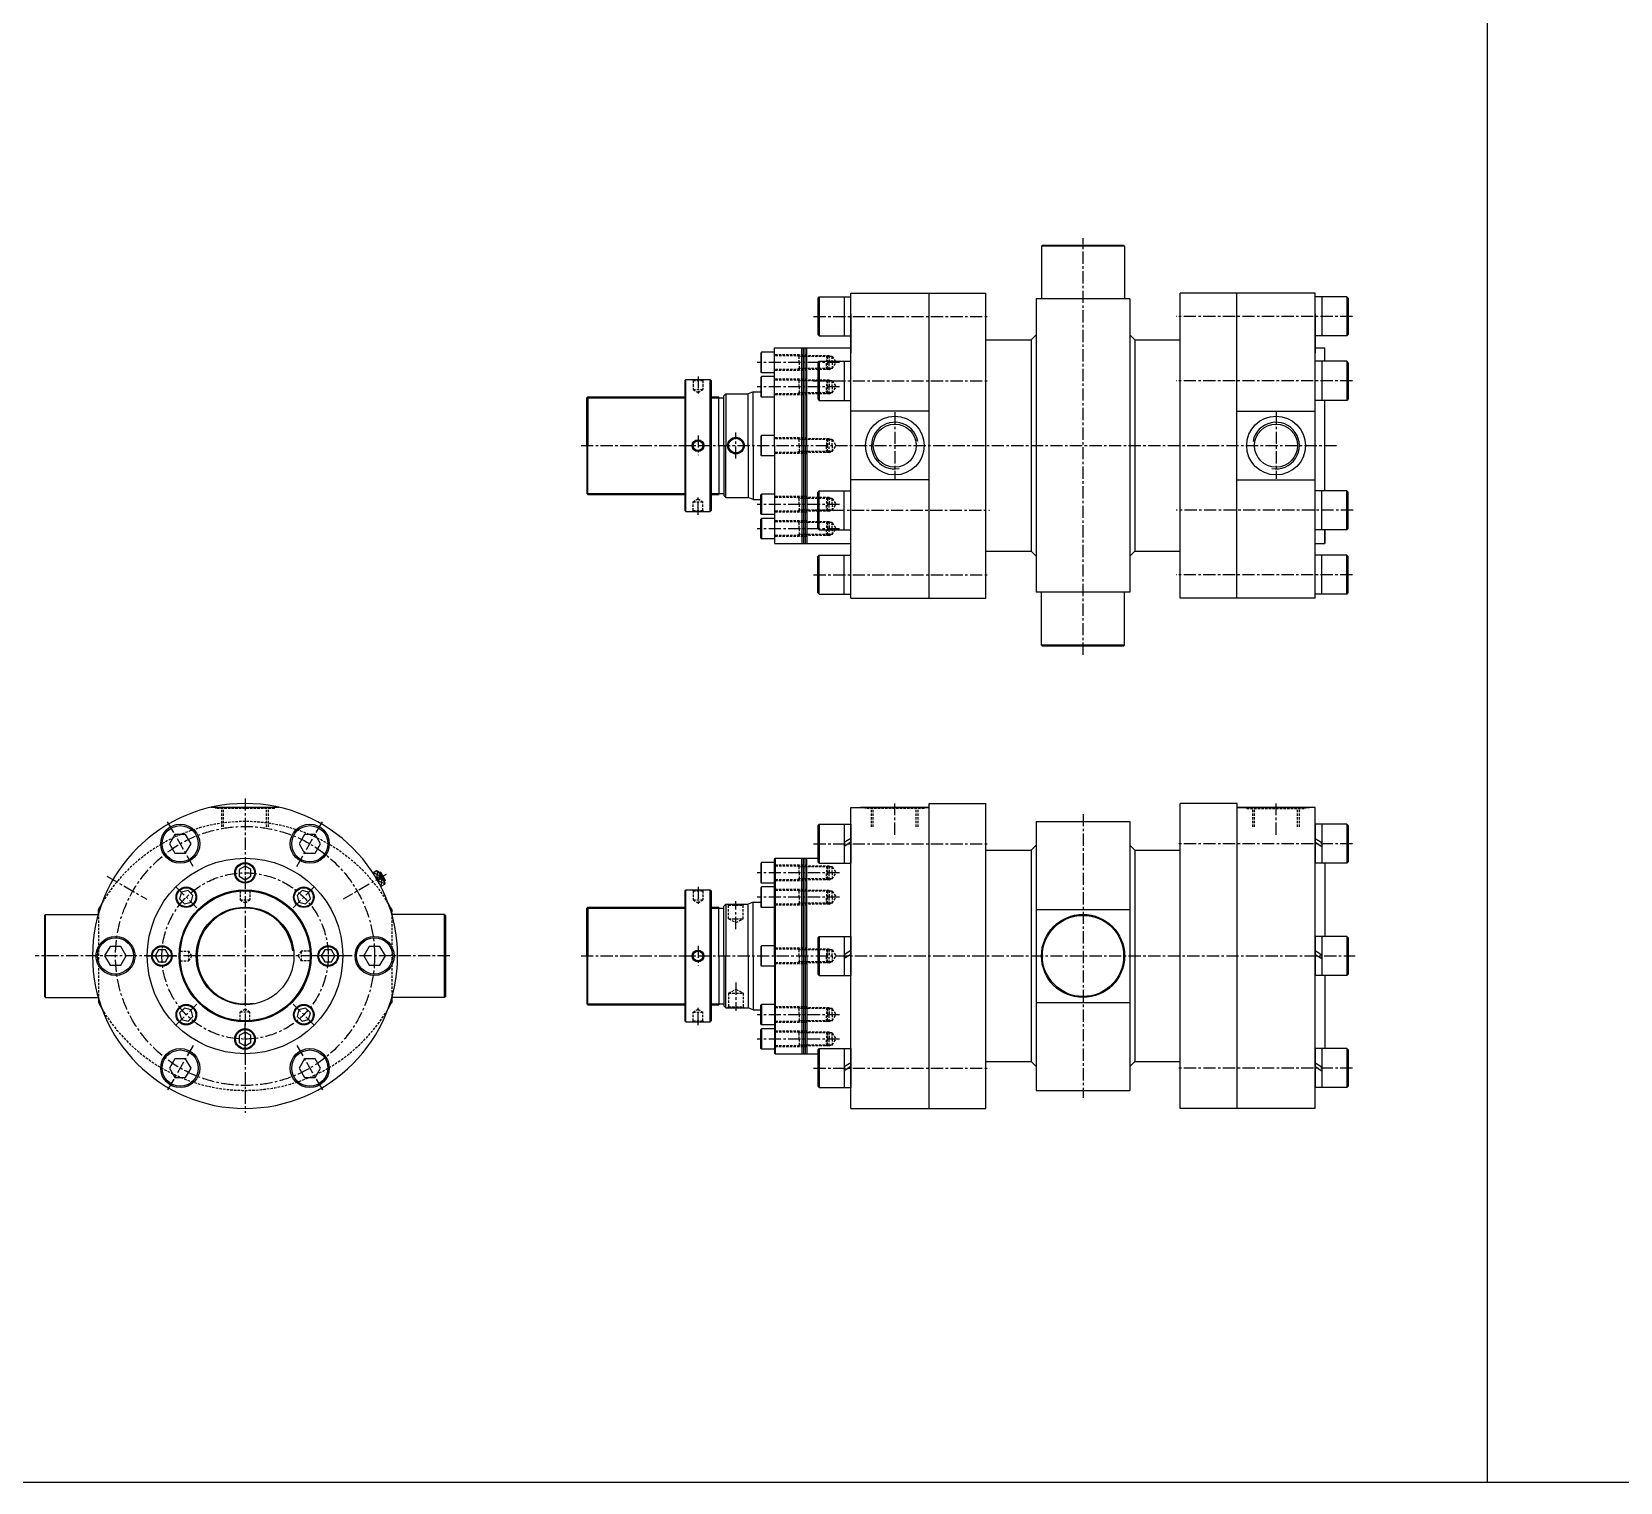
# Model space of a CAD drawing. Extents: x 0 to 8675, y 0 to 2968.
# Drawn here: x 3241 to 4865, y 0 to 1484 of the extents above; entities that cross this region are included whole.
import ezdxf

# ---------------------------------------------------------------- set-up
doc = ezdxf.new("R2010")
doc.units = 0
doc.header["$LTSCALE"] = 5
doc.header["$MEASUREMENT"] = 0
doc.header["$PDMODE"] = 34
doc.linetypes.add('CENTERX2', pattern=[4, 2.5, -0.5, 0.5, -0.5])
doc.linetypes.add('HIDDENX2', pattern=[0.75, 0.5, -0.25])
doc.layers.get('0').update_dxf_attribs({"linetype": 'CONTINUOUS'})
doc.layers.get('Defpoints').update_dxf_attribs({"linetype": 'CONTINUOUS'})
for name, color, linetype in [('CEN', 1, 'CENTERX2'), ('HID', 2, 'HIDDENX2'), ('ML', 3, 'CONTINUOUS'), ('테두리', 7, 'CONTINUOUS')]:
    doc.layers.add(name, color=color, linetype=linetype)

msp = doc.modelspace()

# ---------------------------------------------------------------- linework, layer by layer
msp.add_line((4729.3, 1902.7), (4729.3, 0))
at = {"layer": 'CEN'}
for p, q in [((4315.8, 846.5), (4315.8, 1272.7)), ((4040.2, 1192.7), (4220.3, 1192.7)), ((4591.3, 1192.7), (4411.2, 1192.7)), ((4066.8, 1145.5), (3982.6, 1145.5)), ((3922, 1131.3), (3922, 1111.7)), ((4040.2, 1126.8), (4220.3, 1126.8)), ((4591.3, 1126.8), (4411.2, 1126.8)), ((4066.8, 1120.6), (3982.6, 1120.6)), ((4123.3, 1094.7), (4123.3, 1026.4)), ((4513.2, 1094.7), (4513.2, 1026.4)), ((3960.8, 1047.2), (3960.8, 1073.9)), ((3802.4, 1060.5), (4575.3, 1060.5)), ((3922, 1071), (3922, 1050.8)), ((3922, 989.8), (3922, 1009.3)), ((4066.8, 1000.4), (3982.6, 1000.4)), ((4039.4, 994.3), (4220.3, 994.3)), ((4592.1, 994.3), (4411.2, 994.3)), ((4066.8, 975.5), (3982.6, 975.5)), ((4040.2, 928.4), (4220.3, 928.4)), ((4591.3, 928.4), (4411.2, 928.4)), ((3458.7, 699.6), (3458.7, 377.8)), ((4123.3, 662.4), (4123.3, 694.4)), ((4315.8, 683.6), (4315.8, 393.4)), ((4513.3, 662.4), (4513.3, 694.4)), ((3405.8, 630), (3379, 676.4)), ((3511.5, 630), (3538.3, 676.4)), ((4040.2, 653.2), (4220.3, 653.2)), ((4591.4, 653.2), (4411.3, 653.2)), ((3458.7, 638.8), (3458.7, 608)), ((3317.4, 620), (3358.1, 596.5)), ((3603.1, 621.8), (3559.2, 596.5)), ((4066.8, 623.4), (3982.6, 623.4)), ((3387.7, 609.4), (3409.4, 587.7)), ((3529.7, 609.4), (3507.9, 587.7)), ((3922, 609.2), (3922, 589.6)), ((3960.8, 565.8), (3960.8, 594.5)), ((4066.8, 598.5), (3982.6, 598.5)), ((3668.1, 538.4), (3244, 538.4)), ((3358.3, 538.4), (3389.1, 538.4)), ((3559.1, 538.4), (3528.3, 538.4)), ((3802.4, 538.4), (4594.1, 538.4)), ((3922, 548.9), (3922, 528.7)), ((3960.8, 511.1), (3960.8, 482.3)), ((3387.7, 467.4), (3409.4, 489.2)), ((3529.7, 467.4), (3507.9, 489.2)), ((3922, 467.7), (3922, 487.2)), ((4066.8, 478.3), (3982.6, 478.3)), ((3458.7, 438), (3458.7, 468.8)), ((3405.8, 446.9), (3379, 400.5)), ((3511.5, 446.9), (3538.3, 400.5)), ((4066.8, 453.4), (3982.6, 453.4)), ((4040.2, 423.7), (4220.3, 423.7)), ((4591.4, 423.7), (4411.3, 423.7))]:
    msp.add_line(p, q, dxfattribs=at)
for radius in [132.5, 85]:
    msp.add_circle((3458.7, 538.4), radius, dxfattribs=at)
at = {"layer": 'Defpoints', "color": 0, "linetype": 'ByBlock'}
for p in [(4000.3, 638.4), (3948.3, 487.5), (4000.3, 438.4)]:
    msp.add_point(p, dxfattribs=at)
at = {"layer": 'HID'}
for p, q in [((4033.3, 1153.5), (4000.3, 1153.5)), ((4056.1, 1152.5), (4000.3, 1152.5)), ((4056.1, 1138.5), (4000.3, 1138.5)), ((4033.3, 1137.5), (4000.3, 1137.5)), ((4025.4, 1151.7), (4023.8, 1152.5)), ((4025.4, 1139.4), (4023.8, 1138.5)), ((4025.4, 1145.5), (4025.4, 1152.5)), ((4059.2, 1151.7), (4025.4, 1151.7)), ((4025.4, 1145.5), (4025.4, 1138.5)), ((4059.2, 1139.4), (4025.4, 1139.4)), ((4053.4, 1152.5), (4054.3, 1151.7)), ((4053.4, 1152.5), (4053.4, 1145.5)), ((4053.4, 1138.5), (4053.4, 1145.5)), ((4053.4, 1138.5), (4054.3, 1139.4)), ((4054.3, 1151.7), (4054.3, 1145.5)), ((4054.3, 1139.4), (4054.3, 1145.5)), ((4056.1, 1152.5), (4056.1, 1145.5)), ((4056.1, 1152.5), (4057.7, 1151.7)), ((4056.1, 1138.5), (4056.1, 1145.5)), ((4056.1, 1138.5), (4057.7, 1139.4)), ((4059.2, 1145.5), (4059.2, 1151.7)), ((4059.2, 1145.5), (4059.2, 1151.7)), ((4059.2, 1151.7), (4063.1, 1145.5)), ((4059.2, 1145.5), (4059.2, 1139.4)), ((4059.2, 1145.5), (4059.2, 1139.4)), ((4059.2, 1139.4), (4063.1, 1145.5)), ((3917, 1127), (3916, 1128)), ((3917, 1127), (3917, 1118)), ((3917, 1127), (3927, 1127)), ((3927, 1127), (3928, 1128)), ((3927, 1127), (3927, 1118)), ((4033.3, 1128.6), (4000.3, 1128.6)), ((4056.1, 1127.6), (4000.3, 1127.6)), ((4025.4, 1126.8), (4023.8, 1127.6)), ((4025.4, 1120.6), (4025.4, 1127.6)), ((4059.2, 1126.8), (4025.4, 1126.8)), ((4053.4, 1127.6), (4053.4, 1120.6)), ((4053.4, 1127.6), (4054.3, 1126.8)), ((4054.3, 1126.8), (4054.3, 1120.6)), ((4056.1, 1127.6), (4056.1, 1120.6)), ((4056.1, 1127.6), (4057.7, 1126.8)), ((4059.2, 1126.8), (4063.1, 1120.6)), ((4059.2, 1120.6), (4059.2, 1126.8)), ((4059.2, 1120.6), (4059.2, 1126.8)), ((3917, 1118), (3927, 1118)), ((3917, 1118), (3922, 1114.9)), ((3922, 1114.9), (3927, 1118)), ((4056.1, 1113.6), (4000.3, 1113.6)), ((4033.3, 1112.6), (4000.3, 1112.6)), ((4025.4, 1114.5), (4023.8, 1113.6)), ((4025.4, 1120.6), (4025.4, 1113.6)), ((4059.2, 1114.5), (4025.4, 1114.5)), ((4053.4, 1113.6), (4053.4, 1120.6)), ((4053.4, 1113.6), (4054.3, 1114.5)), ((4054.3, 1114.5), (4054.3, 1120.6)), ((4056.1, 1113.6), (4056.1, 1120.6)), ((4056.1, 1113.6), (4057.7, 1114.5)), ((4059.2, 1114.5), (4063.1, 1120.6)), ((4059.2, 1120.6), (4059.2, 1114.5)), ((4059.2, 1120.6), (4059.2, 1114.5)), ((4033.3, 1068.5), (4000.3, 1068.5)), ((4056.1, 1067.5), (4000.3, 1067.5)), ((4025.4, 1066.7), (4023.8, 1067.5)), ((4025.4, 1060.5), (4025.4, 1067.5)), ((4059.2, 1066.7), (4025.4, 1066.7)), ((4025.4, 1060.5), (4025.4, 1053.5)), ((4053.4, 1067.5), (4054.3, 1066.7)), ((4053.4, 1067.5), (4053.4, 1060.5)), ((4053.4, 1053.5), (4053.4, 1060.5)), ((4054.3, 1066.7), (4054.3, 1060.5)), ((4054.3, 1054.4), (4054.3, 1060.5)), ((4056.1, 1067.5), (4057.7, 1066.7)), ((4056.1, 1067.5), (4056.1, 1060.5)), ((4056.1, 1053.5), (4056.1, 1060.5)), ((4059.2, 1060.5), (4059.2, 1066.7)), ((4059.2, 1060.5), (4059.2, 1066.7)), ((4059.2, 1066.7), (4063.1, 1060.5)), ((4059.2, 1060.5), (4059.2, 1054.4)), ((4059.2, 1060.5), (4059.2, 1054.4)), ((4059.2, 1054.4), (4063.1, 1060.5)), ((4056.1, 1053.5), (4000.3, 1053.5)), ((4033.3, 1052.5), (4000.3, 1052.5)), ((4025.4, 1054.4), (4023.8, 1053.5)), ((4059.2, 1054.4), (4025.4, 1054.4)), ((4053.4, 1053.5), (4054.3, 1054.4)), ((4056.1, 1053.5), (4057.7, 1054.4)), ((4033.3, 1008.4), (4000.3, 1008.4)), ((4056.1, 1007.4), (4000.3, 1007.4)), ((4025.4, 1006.5), (4023.8, 1007.4)), ((4025.4, 1000.4), (4025.4, 1007.4)), ((4053.4, 1007.4), (4054.3, 1006.5)), ((4053.4, 1007.4), (4053.4, 1000.4)), ((4056.1, 1007.4), (4057.7, 1006.5)), ((4056.1, 1007.4), (4056.1, 1000.4)), ((3917, 994), (3916, 993)), ((3917, 1003), (3922, 1006.2)), ((3917, 1003), (3927, 1003)), ((3917, 994), (3917, 1003)), ((3917, 994), (3927, 994)), ((3922, 1006.2), (3927, 1003)), ((3927, 994), (3927, 1003)), ((3927, 994), (3928, 993)), ((4056.1, 993.4), (4000.3, 993.4)), ((4033.3, 992.4), (4000.3, 992.4)), ((4025.4, 994.3), (4023.8, 993.4)), ((4059.2, 1006.5), (4025.4, 1006.5)), ((4025.4, 1000.4), (4025.4, 993.4)), ((4059.2, 994.3), (4025.4, 994.3)), ((4053.4, 993.4), (4053.4, 1000.4)), ((4053.4, 993.4), (4054.3, 994.3)), ((4054.3, 1006.5), (4054.3, 1000.4)), ((4054.3, 994.3), (4054.3, 1000.4)), ((4056.1, 993.4), (4056.1, 1000.4)), ((4056.1, 993.4), (4057.7, 994.3)), ((4059.2, 1000.4), (4059.2, 1006.5)), ((4059.2, 1000.4), (4059.2, 1006.5)), ((4059.2, 1006.5), (4063.1, 1000.4)), ((4059.2, 1000.4), (4059.2, 994.3)), ((4059.2, 1000.4), (4059.2, 994.3)), ((4059.2, 994.3), (4063.1, 1000.4)), ((4033.3, 983.5), (4000.3, 983.5)), ((4056.1, 982.5), (4000.3, 982.5)), ((4025.4, 981.7), (4023.8, 982.5)), ((4025.4, 975.5), (4025.4, 982.5)), ((4059.2, 981.7), (4025.4, 981.7)), ((4025.4, 975.5), (4025.4, 968.5)), ((4053.4, 982.5), (4053.4, 975.5)), ((4053.4, 982.5), (4054.3, 981.7)), ((4053.4, 968.5), (4053.4, 975.5)), ((4054.3, 981.7), (4054.3, 975.5)), ((4054.3, 969.4), (4054.3, 975.5)), ((4056.1, 982.5), (4056.1, 975.5)), ((4056.1, 982.5), (4057.7, 981.7)), ((4056.1, 968.5), (4056.1, 975.5)), ((4059.2, 981.7), (4063.1, 975.5)), ((4059.2, 975.5), (4059.2, 981.7)), ((4059.2, 975.5), (4059.2, 981.7)), ((4059.2, 969.4), (4063.1, 975.5)), ((4059.2, 975.5), (4059.2, 969.4)), ((4059.2, 975.5), (4059.2, 969.4)), ((4056.1, 968.5), (4000.3, 968.5)), ((4033.3, 967.5), (4000.3, 967.5)), ((4025.4, 969.4), (4023.8, 968.5)), ((4059.2, 969.4), (4025.4, 969.4)), ((4053.4, 968.5), (4054.3, 969.4)), ((4056.1, 968.5), (4057.7, 969.4)), ((3428.7, 689.4), (3428.7, 690.4)), ((3488.7, 689.4), (3428.7, 689.4)), ((3434.8, 670.4), (3434.8, 689.4)), ((3436.7, 670.4), (3436.7, 689.4)), ((3480.7, 670.4), (3480.7, 689.4)), ((3482.6, 670.4), (3482.6, 689.4)), ((3488.7, 689.4), (3488.7, 690.4)), ((4093.3, 689.4), (4093.3, 690.4)), ((4153.3, 689.4), (4093.3, 689.4)), ((4099.4, 670.4), (4099.4, 689.4)), ((4101.3, 670.4), (4101.3, 689.4)), ((4145.3, 670.4), (4145.3, 689.4)), ((4147.2, 670.4), (4147.2, 689.4)), ((4153.3, 689.4), (4153.3, 690.4)), ((4483.3, 689.4), (4483.3, 690.4)), ((4483.3, 689.4), (4543.3, 689.4)), ((4489.4, 670.4), (4489.4, 689.4)), ((4491.3, 670.4), (4491.3, 689.4)), ((4535.3, 670.4), (4535.3, 689.4)), ((4537.2, 670.4), (4537.2, 689.4)), ((4543.3, 689.4), (4543.3, 690.4)), ((4033.3, 631.4), (4000.3, 631.4)), ((4056.1, 630.4), (4000.3, 630.4)), ((4025.4, 629.6), (4023.8, 630.4)), ((4025.4, 623.4), (4025.4, 630.4)), ((4059.2, 629.6), (4025.4, 629.6)), ((4025.4, 623.4), (4025.4, 616.4)), ((4053.4, 630.4), (4053.4, 623.4)), ((4053.4, 630.4), (4054.3, 629.6)), ((4053.4, 616.4), (4053.4, 623.4)), ((4054.3, 629.6), (4054.3, 623.4)), ((4054.3, 617.3), (4054.3, 623.4)), ((4056.1, 630.4), (4057.7, 629.6)), ((4056.1, 630.4), (4056.1, 623.4)), ((4056.1, 616.4), (4056.1, 623.4)), ((4059.2, 629.6), (4063.1, 623.4)), ((4059.2, 623.4), (4059.2, 629.6)), ((4059.2, 623.4), (4059.2, 629.6)), ((4059.2, 617.3), (4063.1, 623.4)), ((4059.2, 623.4), (4059.2, 617.3)), ((4059.2, 623.4), (4059.2, 617.3)), ((3453.7, 604.9), (3453, 605.6)), ((3453.7, 604.9), (3453.7, 595.9)), ((3453.7, 604.9), (3463.7, 604.9)), ((3463.7, 604.9), (3464.4, 605.6)), ((3463.7, 604.9), (3463.7, 595.9)), ((3917, 604.9), (3916, 605.9)), ((3917, 604.9), (3917, 595.9)), ((3917, 604.9), (3927, 604.9)), ((3927, 604.9), (3928, 605.9)), ((3927, 604.9), (3927, 595.9)), ((4056.1, 616.4), (4000.3, 616.4)), ((4033.3, 615.4), (4000.3, 615.4)), ((4033.3, 606.5), (4000.3, 606.5)), ((4056.1, 605.5), (4000.3, 605.5)), ((4025.4, 617.3), (4023.8, 616.4)), ((4025.4, 604.7), (4023.8, 605.5)), ((4059.2, 617.3), (4025.4, 617.3)), ((4025.4, 598.5), (4025.4, 605.5)), ((4059.2, 604.7), (4025.4, 604.7)), ((4053.4, 616.4), (4054.3, 617.3)), ((4053.4, 605.5), (4054.3, 604.7)), ((4053.4, 605.5), (4053.4, 598.5)), ((4054.3, 604.7), (4054.3, 598.5)), ((4056.1, 616.4), (4057.7, 617.3)), ((4056.1, 605.5), (4056.1, 598.5)), ((4056.1, 605.5), (4057.7, 604.7)), ((4059.2, 598.5), (4059.2, 604.7)), ((4059.2, 598.5), (4059.2, 604.7)), ((4059.2, 604.7), (4063.1, 598.5)), ((3308.7, 585.9), (3308.7, 495.9)), ((3453.7, 595.9), (3463.7, 595.9)), ((3453.7, 595.9), (3458.7, 592.8)), ((3458.7, 592.8), (3463.7, 595.9)), ((3608.7, 585.9), (3608.7, 490.9)), ((3917, 595.9), (3927, 595.9)), ((3917, 595.9), (3922, 592.8)), ((3922, 592.8), (3927, 595.9)), ((3952.3, 591.4), (3953.3, 590.4)), ((3953.3, 576.4), (3953.3, 590.4)), ((3953.3, 590.4), (3968.3, 590.4)), ((3968.3, 590.4), (3969.3, 591.4)), ((3968.3, 576.4), (3968.3, 590.4)), ((4056.1, 591.5), (4000.3, 591.5)), ((4033.3, 590.5), (4000.3, 590.5)), ((4025.4, 592.4), (4023.8, 591.5)), ((4025.4, 598.5), (4025.4, 591.5)), ((4059.2, 592.4), (4025.4, 592.4)), ((4053.4, 591.5), (4053.4, 598.5)), ((4053.4, 591.5), (4054.3, 592.4)), ((4054.3, 592.4), (4054.3, 598.5)), ((4056.1, 591.5), (4056.1, 598.5)), ((4056.1, 591.5), (4057.7, 592.4)), ((4059.2, 598.5), (4059.2, 592.4)), ((4059.2, 598.5), (4059.2, 592.4)), ((4059.2, 592.4), (4063.1, 598.5)), ((3953.3, 576.4), (3968.3, 576.4)), ((3953.3, 576.4), (3960.8, 572.5)), ((3960.8, 572.5), (3968.3, 576.4)), ((3392.2, 543.4), (3391.5, 544.1)), ((3392.2, 543.4), (3401.2, 543.4)), ((3392.2, 533.4), (3392.2, 543.4)), ((3401.2, 533.4), (3401.2, 543.4)), ((3404.3, 538.4), (3401.2, 543.4)), ((3401.2, 533.4), (3404.3, 538.4)), ((3516.2, 543.4), (3513, 538.4)), ((3513, 538.4), (3516.2, 533.4)), ((3525.2, 543.4), (3516.2, 543.4)), ((3516.2, 543.4), (3516.2, 533.4)), ((3525.2, 543.4), (3525.9, 544.1)), ((3525.2, 543.4), (3525.2, 533.4)), ((4033.3, 546.4), (4000.3, 546.4)), ((4056.1, 545.4), (4000.3, 545.4)), ((4025.4, 544.6), (4023.8, 545.4)), ((4025.4, 538.4), (4025.4, 545.4)), ((4059.2, 544.6), (4025.4, 544.6)), ((4025.4, 538.4), (4025.4, 531.4)), ((4053.4, 545.4), (4053.4, 538.4)), ((4053.4, 545.4), (4054.3, 544.6)), ((4053.4, 531.4), (4053.4, 538.4)), ((4054.3, 544.6), (4054.3, 538.4)), ((4054.3, 532.3), (4054.3, 538.4)), ((4056.1, 545.4), (4056.1, 538.4)), ((4056.1, 545.4), (4057.7, 544.6)), ((4056.1, 531.4), (4056.1, 538.4)), ((4059.2, 544.6), (4063.1, 538.4)), ((4059.2, 538.4), (4059.2, 544.6)), ((4059.2, 538.4), (4059.2, 544.6)), ((4059.2, 532.3), (4063.1, 538.4)), ((4059.2, 538.4), (4059.2, 532.3)), ((4059.2, 538.4), (4059.2, 532.3)), ((3392.2, 533.4), (3391.5, 532.7)), ((3392.2, 533.4), (3401.2, 533.4)), ((3525.2, 533.4), (3516.2, 533.4)), ((3525.2, 533.4), (3525.9, 532.7)), ((4056.1, 531.4), (4000.3, 531.4)), ((4033.3, 530.4), (4000.3, 530.4)), ((4025.4, 532.3), (4023.8, 531.4)), ((4059.2, 532.3), (4025.4, 532.3)), ((4053.4, 531.4), (4054.3, 532.3)), ((4056.1, 531.4), (4057.7, 532.3)), ((3953.3, 500.4), (3960.8, 504.4)), ((3960.8, 504.4), (3968.3, 500.4)), ((3953.3, 500.4), (3953.3, 486.4)), ((3953.3, 500.4), (3968.3, 500.4)), ((3968.3, 500.4), (3968.3, 486.4)), ((3453.7, 471.9), (3453, 471.2)), ((3458.7, 484.1), (3453.7, 480.9)), ((3453.7, 471.9), (3453.7, 480.9)), ((3463.7, 480.9), (3453.7, 480.9)), ((3463.7, 471.9), (3453.7, 471.9)), ((3463.7, 480.9), (3458.7, 484.1)), ((3463.7, 471.9), (3463.7, 480.9)), ((3463.7, 471.9), (3464.4, 471.2)), ((3917, 471.9), (3916, 470.9)), ((3917, 480.9), (3922, 484.1)), ((3917, 480.9), (3927, 480.9)), ((3917, 471.9), (3917, 480.9)), ((3917, 471.9), (3927, 471.9)), ((3922, 484.1), (3927, 480.9)), ((3927, 471.9), (3927, 480.9)), ((3927, 471.9), (3928, 470.9)), ((3952.3, 485.4), (3953.3, 486.4)), ((3953.3, 486.4), (3968.3, 486.4)), ((3968.3, 486.4), (3969.3, 485.4)), ((4033.3, 486.3), (4000.3, 486.3)), ((4056.1, 485.3), (4000.3, 485.3)), ((4056.1, 471.3), (4000.3, 471.3)), ((4025.4, 484.5), (4023.8, 485.3)), ((4025.4, 472.2), (4023.8, 471.3)), ((4025.4, 478.3), (4025.4, 485.3)), ((4059.2, 484.5), (4025.4, 484.5)), ((4025.4, 478.3), (4025.4, 471.3)), ((4059.2, 472.2), (4025.4, 472.2)), ((4053.4, 485.3), (4053.4, 478.3)), ((4053.4, 485.3), (4054.3, 484.5)), ((4053.4, 471.3), (4053.4, 478.3)), ((4053.4, 471.3), (4054.3, 472.2)), ((4054.3, 484.5), (4054.3, 478.3)), ((4054.3, 472.2), (4054.3, 478.3)), ((4056.1, 485.3), (4056.1, 478.3)), ((4056.1, 485.3), (4057.7, 484.5)), ((4056.1, 471.3), (4056.1, 478.3)), ((4056.1, 471.3), (4057.7, 472.2)), ((4059.2, 484.5), (4063.1, 478.3)), ((4059.2, 478.3), (4059.2, 484.5)), ((4059.2, 478.3), (4059.2, 484.5)), ((4059.2, 472.2), (4063.1, 478.3)), ((4059.2, 478.3), (4059.2, 472.2)), ((4059.2, 478.3), (4059.2, 472.2)), ((4033.3, 470.3), (4000.3, 470.3)), ((4033.3, 461.4), (4000.3, 461.4)), ((4056.1, 460.4), (4000.3, 460.4)), ((4025.4, 459.6), (4023.8, 460.4)), ((4025.4, 453.4), (4025.4, 460.4)), ((4059.2, 459.6), (4025.4, 459.6)), ((4053.4, 460.4), (4054.3, 459.6)), ((4053.4, 460.4), (4053.4, 453.4)), ((4054.3, 459.6), (4054.3, 453.4)), ((4056.1, 460.4), (4057.7, 459.6)), ((4056.1, 460.4), (4056.1, 453.4)), ((4059.2, 453.4), (4059.2, 459.6)), ((4059.2, 453.4), (4059.2, 459.6)), ((4059.2, 459.6), (4063.1, 453.4)), ((4056.1, 446.4), (4000.3, 446.4)), ((4033.3, 445.4), (4000.3, 445.4)), ((4025.4, 447.3), (4023.8, 446.4)), ((4025.4, 453.4), (4025.4, 446.4)), ((4059.2, 447.3), (4025.4, 447.3)), ((4053.4, 446.4), (4053.4, 453.4)), ((4053.4, 446.4), (4054.3, 447.3)), ((4054.3, 447.3), (4054.3, 453.4)), ((4056.1, 446.4), (4056.1, 453.4)), ((4056.1, 446.4), (4057.7, 447.3)), ((4059.2, 453.4), (4059.2, 447.3)), ((4059.2, 453.4), (4059.2, 447.3)), ((4059.2, 447.3), (4063.1, 453.4))]:
    msp.add_line(p, q, dxfattribs=at)
for centre, start, end in [((3458.7, 505.9), 30.5719, 149.4281), ((3458.7, 570.9), 210.5719, 329.4281)]:
    msp.add_arc(centre, 170, start, end, dxfattribs=at)
at = {"layer": 'ML'}
for p, q in [((4273.3, 1264.5), (4274.3, 1265.5)), ((4273.3, 1264.5), (4273.3, 1210.5)), ((4358.3, 1264.5), (4273.3, 1264.5)), ((4274.3, 1265.5), (4357.3, 1265.5)), ((4357.3, 1265.5), (4358.3, 1264.5)), ((4358.3, 1264.5), (4358.3, 1210.5)), ((4044.5, 1211.2), (4046, 1212.7)), ((4044.5, 1211.2), (4044.5, 1174.2)), ((4046, 1212.7), (4046, 1172.7)), ((4046, 1212.7), (4078.3, 1212.7)), ((4071.5, 1212.7), (4071.5, 1172.7)), ((4078.3, 904.5), (4078.3, 1216.5)), ((4078.3, 1216.5), (4216.3, 1216.5)), ((4078.3, 904.5), (4078.3, 1216.5)), ((4078.3, 904.5), (4078.3, 1212.5)), ((4158.3, 904.5), (4158.3, 1216.5)), ((4216.3, 904.5), (4216.3, 1216.5)), ((4267.8, 1210.5), (4267.8, 910.5)), ((4363.8, 1210.5), (4267.8, 1210.5)), ((4363.8, 1210.5), (4363.8, 910.5)), ((4415.2, 904.5), (4415.2, 1216.5)), ((4553.2, 1216.5), (4415.2, 1216.5)), ((4415.2, 904.5), (4415.2, 1216.5)), ((4473.2, 904.5), (4473.2, 1216.5)), ((4473.2, 904.5), (4473.2, 1216.5)), ((4553.2, 904.5), (4553.2, 1216.5)), ((4585.5, 1212.7), (4553.2, 1212.7)), ((4553.2, 904.5), (4553.2, 1212.5)), ((4560, 1212.7), (4560, 1172.7)), ((4585.5, 1212.7), (4585.5, 1172.7)), ((4587, 1211.2), (4585.5, 1212.7)), ((4587, 1211.2), (4587, 1174.2)), ((4078.3, 1195.3), (4078.3, 1155.3)), ((4553.2, 1195.3), (4553.2, 1155.3)), ((4044.5, 1174.2), (4046, 1172.7)), ((4046, 1172.7), (4078.3, 1172.7)), ((4267.8, 1173.7), (4262.8, 1168.7)), ((4363.8, 1173.7), (4368.8, 1168.7)), ((4585.5, 1172.7), (4553.2, 1172.7)), ((4587, 1174.2), (4585.5, 1172.7)), ((3987.1, 1156), (3986.3, 1155.2)), ((3986.3, 1155.2), (3986.3, 1135.8)), ((3987.1, 1135), (3987.1, 1156)), ((4000.3, 1156), (3987.1, 1156)), ((4000.3, 1060.5), (4000.3, 1160.5)), ((4000.3, 1160.5), (4078.3, 1160.5)), ((4028.3, 1060.5), (4028.3, 1160.5)), ((4029.9, 1060.5), (4029.9, 1160.5)), ((4031.5, 1060.5), (4031.5, 1160.5)), ((4033.3, 1060.5), (4033.3, 1160.5)), ((4216.3, 1168.7), (4262.8, 1168.7)), ((4262.8, 1168.7), (4262.8, 952.4)), ((4368.8, 1168.7), (4368.8, 952.4)), ((4368.8, 1168.7), (4415.2, 1168.7)), ((4368.8, 1168.7), (4415.2, 1168.7)), ((4553.2, 1160.5), (4563.2, 1160.5)), ((4563.2, 1146.8), (4563.2, 1160.5)), ((4044.5, 1145.3), (4046, 1146.8)), ((4044.5, 1145.3), (4044.5, 1108.3)), ((4046, 1146.8), (4046, 1106.8)), ((4046, 1146.8), (4078.3, 1146.8)), ((4071.5, 1146.8), (4071.5, 1106.8)), ((4585.5, 1146.8), (4553.2, 1146.8)), ((4560, 1146.8), (4560, 1106.8)), ((4585.5, 1146.8), (4585.5, 1106.8)), ((4587, 1145.3), (4585.5, 1146.8)), ((4587, 1145.3), (4587, 1108.3)), ((3909.5, 1128), (3908.5, 1127)), ((3908.5, 1127), (3908.5, 994)), ((3909.5, 993), (3909.5, 1128)), ((3909.5, 1128), (3934.5, 1128)), ((3934.5, 993), (3934.5, 1128)), ((3934.5, 1128), (3935.5, 1127)), ((3935.5, 1127), (3935.5, 994)), ((3986.3, 1135.8), (3987.1, 1135)), ((3987.1, 1131.1), (3986.3, 1130.3)), ((3986.3, 1130.3), (3986.3, 1110.9)), ((4000.3, 1135), (3987.1, 1135)), ((3987.1, 1110.1), (3987.1, 1131.1)), ((4000.3, 1131.1), (3987.1, 1131.1)), ((3808.3, 1109.5), (3809.3, 1110.5)), ((3808.3, 1060.5), (3808.3, 1109.5)), ((3809.3, 1110.5), (3908.5, 1110.5)), ((3809.3, 1110.5), (3809.3, 1060.5)), ((3935.5, 1110.5), (3943.3, 1110.5)), ((3943.3, 1060.5), (3943.3, 1110.5)), ((3943.3, 1109.4), (3948.3, 1109.4)), ((3948.3, 1111.5), (3950.3, 1113.5)), ((3948.3, 1060.5), (3948.3, 1111.5)), ((3950.3, 1113.5), (3950.3, 1060.5)), ((3950.3, 1113.5), (3973.3, 1113.5)), ((3978.3, 1115.5), (3973.3, 1113.5)), ((3973.3, 1060.5), (3973.3, 1113.5)), ((3978.3, 1060.5), (3978.3, 1115.5)), ((3978.3, 1115.5), (3986.3, 1115.5)), ((3986.3, 1110.9), (3987.1, 1110.1)), ((4000.3, 1110.1), (3987.1, 1110.1)), ((4044.5, 1108.3), (4046, 1106.8)), ((4046, 1106.8), (4078.3, 1106.8)), ((4585.5, 1106.8), (4553.2, 1106.8)), ((4563.2, 1014.3), (4563.2, 1106.8)), ((4587, 1108.3), (4585.5, 1106.8)), ((4158.3, 1095.6), (4078.3, 1095.6)), ((4473.2, 1095.6), (4553.2, 1095.6)), ((3808.3, 1060.5), (3808.3, 1011.5)), ((3809.3, 1010.5), (3809.3, 1060.5)), ((3943.3, 1060.5), (3943.3, 1010.5)), ((3948.3, 1060.5), (3948.3, 1009.5)), ((3950.3, 1007.5), (3950.3, 1060.5)), ((3973.3, 1060.5), (3973.3, 1007.5)), ((3978.3, 1060.5), (3978.3, 1005.5)), ((3987.1, 1071), (3986.3, 1070.2)), ((3986.3, 1070.2), (3986.3, 1050.8)), ((3987.1, 1050), (3987.1, 1071)), ((4000.3, 1071), (3987.1, 1071)), ((4000.3, 1060.5), (4000.3, 960.5)), ((4028.3, 1060.5), (4028.3, 960.5)), ((4029.9, 1060.5), (4029.9, 960.5)), ((4031.5, 1060.5), (4031.5, 960.5)), ((4033.3, 1060.5), (4033.3, 960.5)), ((3986.3, 1050.8), (3987.1, 1050)), ((4000.3, 1050), (3987.1, 1050)), ((4158.3, 1025.4), (4078.3, 1025.4)), ((4473.2, 1025.4), (4553.2, 1025.4)), ((3808.3, 1011.5), (3809.3, 1010.5)), ((3809.3, 1010.5), (3908.5, 1010.5)), ((3935.5, 1010.5), (3943.3, 1010.5)), ((3943.3, 1011.6), (3948.3, 1011.6)), ((3948.3, 1009.5), (3950.3, 1007.5)), ((3950.3, 1007.5), (3973.3, 1007.5)), ((3978.3, 1005.5), (3973.3, 1007.5)), ((3986.3, 1010.1), (3987.1, 1010.9)), ((3986.3, 990.7), (3986.3, 1010.1)), ((4000.3, 1010.9), (3987.1, 1010.9)), ((3987.1, 1010.9), (3987.1, 989.9)), ((4044.5, 1012.8), (4046, 1014.3)), ((4044.5, 975.8), (4044.5, 1012.8)), ((4046, 974.3), (4046, 1014.3)), ((4046, 1014.3), (4078.3, 1014.3)), ((4071.5, 974.3), (4071.5, 1014.3)), ((4585.5, 1014.3), (4553.2, 1014.3)), ((4560, 974.3), (4560, 1014.3)), ((4585.5, 974.3), (4585.5, 1014.3)), ((4587, 1012.8), (4585.5, 1014.3)), ((4587, 975.8), (4587, 1012.8)), ((3909.5, 993), (3908.5, 994)), ((3909.5, 993), (3934.5, 993)), ((3934.5, 993), (3935.5, 994)), ((3978.3, 1005.5), (3986.3, 1005.5)), ((3987.1, 989.9), (3986.3, 990.7)), ((3986.3, 985.2), (3987.1, 986)), ((3986.3, 965.8), (3986.3, 985.2)), ((4000.3, 989.9), (3987.1, 989.9)), ((3987.1, 986), (3987.1, 965)), ((4000.3, 986), (3987.1, 986)), ((4044.5, 975.8), (4046, 974.3)), ((4587, 975.8), (4585.5, 974.3)), ((3987.1, 965), (3986.3, 965.8)), ((4000.3, 965), (3987.1, 965)), ((4000.3, 960.5), (4078.3, 960.5)), ((4046, 974.3), (4078.3, 974.3)), ((4078.3, 925.8), (4078.3, 965.8)), ((4585.5, 974.3), (4553.2, 974.3)), ((4553.2, 925.8), (4553.2, 965.8)), ((4553.2, 960.5), (4563.2, 960.5)), ((4553.2, 960.5), (4563.2, 960.5)), ((4563.2, 960.5), (4563.2, 974.3)), ((4563.2, 974.3), (4563.2, 960.5)), ((4044.5, 946.9), (4046, 948.4)), ((4044.5, 909.9), (4044.5, 946.9)), ((4046, 908.4), (4046, 948.4)), ((4046, 948.4), (4078.3, 948.4)), ((4071.5, 908.4), (4071.5, 948.4)), ((4216.3, 952.4), (4262.8, 952.4)), ((4267.8, 947.4), (4262.8, 952.4)), ((4363.8, 947.4), (4368.8, 952.4)), ((4368.8, 952.4), (4415.2, 952.4)), ((4585.5, 948.4), (4553.2, 948.4)), ((4560, 908.4), (4560, 948.4)), ((4585.5, 908.4), (4585.5, 948.4)), ((4587, 946.9), (4585.5, 948.4)), ((4587, 909.9), (4587, 946.9)), ((4044.5, 909.9), (4046, 908.4)), ((4363.8, 910.5), (4267.8, 910.5)), ((4273.3, 856.5), (4273.3, 910.5)), ((4358.3, 856.5), (4358.3, 910.5)), ((4587, 909.9), (4585.5, 908.4)), ((4046, 908.4), (4078.3, 908.4)), ((4078.3, 904.5), (4216.3, 904.5)), ((4553.2, 904.5), (4415.2, 904.5)), ((4585.5, 908.4), (4553.2, 908.4)), ((4358.3, 856.5), (4273.3, 856.5)), ((4273.3, 856.5), (4274.3, 855.5)), ((4274.3, 855.5), (4357.3, 855.5)), ((4357.3, 855.5), (4358.3, 856.5)), ((3493.8, 690.4), (3423.6, 690.4)), ((3492.1, 690.4), (3428.7, 690.4)), ((4078.3, 382.4), (4078.3, 690.4)), ((4078.3, 690.4), (4158.3, 690.4)), ((4158.3, 690.4), (4088.2, 690.4)), ((4156.7, 690.4), (4093.3, 690.4)), ((4158.3, 382.4), (4158.3, 694.4)), ((4158.3, 694.4), (4216.3, 694.4)), ((4216.3, 382.4), (4216.3, 694.4)), ((4415.3, 382.4), (4415.3, 694.4)), ((4473.3, 694.4), (4415.3, 694.4)), ((4473.3, 382.4), (4473.3, 694.4)), ((4473.3, 690.4), (4547.4, 690.4)), ((4553.3, 690.4), (4473.3, 690.4)), ((4474.8, 690.4), (4543.3, 690.4)), ((4553.3, 382.4), (4553.3, 690.4)), ((4553.3, 382.4), (4553.3, 690.4)), ((4044.5, 671.7), (4046, 673.2)), ((4044.5, 671.7), (4044.5, 634.7)), ((4046, 673.2), (4078.3, 673.2)), ((4046, 673.2), (4046, 633.2)), ((4071.5, 673.2), (4071.5, 633.2)), ((4078.3, 673.2), (4078.3, 633.2)), ((4267.8, 675.9), (4267.8, 400.9)), ((4267.8, 675.9), (4363.8, 675.9)), ((4363.8, 675.9), (4363.8, 400.9)), ((4553.3, 673.2), (4553.3, 633.2)), ((4585.6, 673.2), (4553.3, 673.2)), ((4560.1, 673.2), (4560.1, 633.2)), ((4585.6, 673.2), (4585.6, 633.2)), ((4587.1, 671.7), (4585.6, 673.2)), ((4587.1, 671.7), (4587.1, 634.7)), ((4078.3, 658.6), (4071.5, 654.4)), ((4078.3, 654.7), (4071.5, 650.5)), ((4267.8, 651.6), (4262.8, 646.6)), ((4363.8, 651.6), (4368.8, 646.6)), ((4553.3, 658.6), (4560.1, 654.4)), ((4553.3, 654.7), (4560.1, 650.5)), ((3987.1, 633.9), (3986.3, 633.1)), ((4000.3, 633.9), (3987.1, 633.9)), ((3987.1, 612.9), (3987.1, 633.9)), ((4000.8, 638.4), (4000.3, 637.9)), ((4000.3, 538.4), (4000.3, 637.9)), ((4000.8, 638.4), (4044.5, 638.4)), ((4000.8, 638.4), (4000.8, 438.4)), ((4028.3, 538.4), (4028.3, 638.4)), ((4029.9, 538.4), (4029.9, 638.4)), ((4031.5, 538.4), (4031.5, 638.4)), ((4033.3, 538.4), (4033.3, 638.4)), ((4044.5, 634.7), (4046, 633.2)), ((4216.3, 646.6), (4262.8, 646.6)), ((4262.8, 646.6), (4262.8, 430.3)), ((4368.8, 646.6), (4368.8, 430.3)), ((4368.8, 646.6), (4415.3, 646.6)), ((4587.1, 634.7), (4585.6, 633.2)), ((3593.2, 625.4), (3589.6, 623.3)), ((3593.2, 625.4), (3589.8, 623.4)), ((3593.4, 625.3), (3589.8, 623.3)), ((3597.4, 620.1), (3593.1, 617.6)), ((3594.6, 625), (3593.2, 625.4)), ((3598.7, 617.8), (3594.4, 615.3)), ((3594.6, 625), (3601.6, 612.9)), ((3596.9, 624), (3595.6, 623.3)), ((3601.9, 615.4), (3596.9, 624)), ((3597.6, 623.8), (3596.9, 624)), ((3602.1, 616), (3597.6, 623.8)), ((3597.6, 623.8), (3602.1, 616)), ((3986.3, 633.1), (3986.3, 613.7)), ((4046, 633.2), (4078.3, 633.2)), ((4585.6, 633.2), (4553.3, 633.2)), ((4563.3, 558.4), (4563.3, 633.2)), ((3601.2, 611.5), (3597.6, 609.4)), ((3601.3, 611.6), (3597.7, 609.6)), ((3601.9, 615.4), (3600.6, 614.6)), ((3601.6, 612.9), (3601.2, 611.5)), ((3602.1, 616), (3601.9, 615.4)), ((3909.5, 605.9), (3908.5, 604.9)), ((3908.5, 604.9), (3908.5, 471.9)), ((3909.5, 470.9), (3909.5, 605.9)), ((3909.5, 605.9), (3934.5, 605.9)), ((3934.5, 470.9), (3934.5, 605.9)), ((3934.5, 605.9), (3935.5, 604.9)), ((3935.5, 604.9), (3935.5, 471.9)), ((3986.3, 613.7), (3987.1, 612.9)), ((3987.1, 609), (3986.3, 608.2)), ((3986.3, 608.2), (3986.3, 588.8)), ((4000.3, 612.9), (3987.1, 612.9)), ((3987.1, 588), (3987.1, 609)), ((4000.3, 609), (3987.1, 609)), ((3308.7, 580.9), (3308.7, 585.9)), ((3608.7, 580.9), (3608.7, 585.9)), ((3608.7, 580.9), (3608.7, 585.9)), ((3808.3, 587.4), (3809.3, 588.4)), ((3808.3, 538.4), (3808.3, 587.4)), ((3809.3, 588.4), (3908.5, 588.4)), ((3809.3, 588.4), (3809.3, 538.4)), ((3935.5, 588.4), (3943.3, 588.4)), ((3943.3, 538.4), (3943.3, 588.4)), ((3943.3, 587.3), (3948.3, 587.3)), ((3948.3, 589.4), (3950.3, 591.4)), ((3948.3, 538.4), (3948.3, 589.4)), ((3950.3, 591.4), (3973.3, 591.4)), ((3950.3, 591.4), (3950.3, 538.4)), ((3978.3, 593.4), (3973.3, 591.4)), ((3973.3, 538.4), (3973.3, 591.4)), ((3978.3, 538.4), (3978.3, 593.4)), ((3978.3, 593.4), (3986.3, 593.4)), ((3986.3, 588.8), (3987.1, 588)), ((4000.3, 588), (3987.1, 588)), ((4267.8, 585.9), (4363.8, 585.9)), ((3254.7, 580.9), (3253.7, 579.9)), ((3253.7, 579.9), (3253.7, 496.9)), ((3254.7, 495.9), (3254.7, 580.9)), ((3254.7, 580.9), (3308.7, 580.9)), ((3662.7, 580.9), (3608.7, 580.9)), ((3662.7, 580.9), (3663.7, 579.9)), ((3662.7, 495.9), (3662.7, 580.9)), ((3663.7, 579.9), (3663.7, 496.9)), ((4044.5, 556.9), (4046, 558.4)), ((4044.5, 556.9), (4044.5, 519.9)), ((4046, 558.4), (4078.3, 558.4)), ((4046, 558.4), (4046, 518.4)), ((4071.5, 558.4), (4071.5, 518.4)), ((4078.3, 558.4), (4078.3, 518.4)), ((4585.6, 558.4), (4553.3, 558.4)), ((4553.3, 558.4), (4553.3, 518.4)), ((4560.1, 558.4), (4560.1, 518.4)), ((4585.6, 558.4), (4585.6, 518.4)), ((4587.1, 556.9), (4585.6, 558.4)), ((4587.1, 556.9), (4587.1, 519.9)), ((3808.3, 538.4), (3808.3, 489.4)), ((3809.3, 488.4), (3809.3, 538.4)), ((3943.3, 538.4), (3943.3, 488.4)), ((3948.3, 538.4), (3948.3, 487.4)), ((3950.3, 485.4), (3950.3, 538.4)), ((3973.3, 538.4), (3973.3, 485.4)), ((3978.3, 538.4), (3978.3, 483.4)), ((3987.1, 548.9), (3986.3, 548.1)), ((3986.3, 548.1), (3986.3, 528.7)), ((3987.1, 527.9), (3987.1, 548.9)), ((4000.3, 548.9), (3987.1, 548.9)), ((4000.3, 538.4), (4000.3, 438.9)), ((4028.3, 538.4), (4028.3, 438.4)), ((4029.9, 538.4), (4029.9, 438.4)), ((4031.5, 538.4), (4031.5, 438.4)), ((4033.3, 538.4), (4033.3, 438.4)), ((4078.3, 543.9), (4071.5, 539.7)), ((4078.3, 540), (4071.5, 535.7)), ((4553.3, 543.9), (4560.1, 539.7)), ((4553.3, 540), (4560.1, 535.7)), ((3986.3, 528.7), (3987.1, 527.9)), ((4000.3, 527.9), (3987.1, 527.9)), ((4044.5, 519.9), (4046, 518.4)), ((4587.1, 519.9), (4585.6, 518.4)), ((4046, 518.4), (4078.3, 518.4)), ((4585.6, 518.4), (4553.3, 518.4)), ((4563.3, 443.7), (4563.3, 518.4)), ((3253.7, 496.9), (3254.7, 495.9)), ((3254.7, 495.9), (3308.7, 495.9)), ((3308.7, 495.9), (3308.7, 490.9)), ((3662.7, 495.9), (3608.7, 495.9)), ((3608.7, 495.9), (3608.7, 490.9)), ((3608.7, 495.9), (3608.7, 490.9)), ((3663.7, 496.9), (3662.7, 495.9)), ((3808.3, 489.4), (3809.3, 488.4)), ((3809.3, 488.4), (3908.5, 488.4)), ((3935.5, 488.4), (3943.3, 488.4)), ((3943.3, 489.5), (3948.3, 489.5)), ((3948.3, 487.4), (3950.3, 485.4)), ((3986.3, 488), (3987.1, 488.8)), ((3986.3, 468.6), (3986.3, 488)), ((3987.1, 488.8), (3987.1, 467.8)), ((4000.3, 488.8), (3987.1, 488.8)), ((4267.8, 490.9), (4363.8, 490.9)), ((3909.5, 470.9), (3908.5, 471.9)), ((3934.5, 470.9), (3935.5, 471.9)), ((3950.3, 485.4), (3973.3, 485.4)), ((3978.3, 483.4), (3973.3, 485.4)), ((3978.3, 483.4), (3986.3, 483.4)), ((3909.5, 470.9), (3934.5, 470.9)), ((3987.1, 467.8), (3986.3, 468.6)), ((3986.3, 463.1), (3987.1, 463.9)), ((3986.3, 443.7), (3986.3, 463.1)), ((4000.3, 467.8), (3987.1, 467.8)), ((3987.1, 463.9), (3987.1, 442.9)), ((4000.3, 463.9), (3987.1, 463.9)), ((3987.1, 442.9), (3986.3, 443.7)), ((4000.3, 442.9), (3987.1, 442.9)), ((4000.3, 438.9), (4000.8, 438.4)), ((4044.5, 442.2), (4046, 443.7)), ((4044.5, 442.2), (4044.5, 405.2)), ((4046, 443.7), (4078.3, 443.7)), ((4046, 443.7), (4046, 403.7)), ((4071.5, 443.7), (4071.5, 403.7)), ((4078.3, 443.7), (4078.3, 403.7)), ((4553.3, 443.7), (4553.3, 403.7)), ((4585.6, 443.7), (4553.3, 443.7)), ((4560.1, 443.7), (4560.1, 403.7)), ((4585.6, 443.7), (4585.6, 403.7)), ((4587.1, 442.2), (4585.6, 443.7)), ((4587.1, 442.2), (4587.1, 405.2)), ((4000.8, 438.4), (4044.5, 438.4)), ((4078.3, 429.1), (4071.5, 424.9)), ((4078.3, 425.2), (4071.5, 421)), ((4216.3, 430.3), (4262.8, 430.3)), ((4267.8, 425.3), (4262.8, 430.3)), ((4363.8, 425.3), (4368.8, 430.3)), ((4368.8, 430.3), (4415.3, 430.3)), ((4553.3, 429.1), (4560.1, 424.9)), ((4553.3, 425.2), (4560.1, 421)), ((4044.5, 405.2), (4046, 403.7)), ((4046, 403.7), (4078.3, 403.7)), ((4267.8, 400.9), (4363.8, 400.9)), ((4585.6, 403.7), (4553.3, 403.7)), ((4587.1, 405.2), (4585.6, 403.7)), ((4078.3, 382.4), (4216.3, 382.4)), ((4553.3, 382.4), (4415.3, 382.4))]:
    msp.add_line(p, q, dxfattribs=at)
for points in [[(3386.9, 662.8), (3381.4, 653.2), (3386.9, 643.6), (3397.9, 643.6), (3403.5, 653.2), (3397.9, 662.8)], [(3530.4, 662.8), (3519.4, 662.8), (3513.9, 653.2), (3519.4, 643.6), (3530.4, 643.6), (3536, 653.2)], [(3458.7, 630.4), (3452.6, 626.9), (3452.6, 619.9), (3458.7, 616.4), (3464.7, 619.9), (3464.7, 626.9)], [(3393.6, 603.5), (3391.8, 596.7), (3396.8, 591.8), (3403.5, 593.6), (3405.3, 600.3), (3400.4, 605.3)], [(3523.7, 603.5), (3517, 605.3), (3512, 600.3), (3513.8, 593.6), (3520.6, 591.8), (3525.5, 596.7)], [(3315.1, 538.4), (3320.6, 528.9), (3331.7, 528.9), (3337.2, 538.4), (3331.7, 548), (3320.6, 548)], [(3366.7, 538.4), (3370.2, 532.4), (3377.2, 532.4), (3380.7, 538.4), (3377.2, 544.5), (3370.2, 544.5)], [(3550.7, 538.4), (3547.2, 544.5), (3540.2, 544.5), (3536.7, 538.4), (3540.2, 532.4), (3547.2, 532.4)], [(3602.2, 538.4), (3596.7, 548), (3585.6, 548), (3580.1, 538.4), (3585.6, 528.9), (3596.7, 528.9)], [(3393.6, 473.4), (3400.4, 471.6), (3405.3, 476.5), (3403.5, 483.3), (3396.8, 485.1), (3391.8, 480.1)], [(3523.7, 473.4), (3525.5, 480.1), (3520.6, 485.1), (3513.8, 483.3), (3512, 476.5), (3517, 471.6)], [(3458.7, 446.4), (3464.7, 449.9), (3464.7, 456.9), (3458.7, 460.4), (3452.6, 456.9), (3452.6, 449.9)], [(3386.9, 414.1), (3397.9, 414.1), (3403.5, 423.7), (3397.9, 433.3), (3386.9, 433.3), (3381.4, 423.7)], [(3530.4, 414.1), (3536, 423.7), (3530.4, 433.3), (3519.4, 433.3), (3513.9, 423.7), (3519.4, 414.1)]]:
    msp.add_lwpolyline(points, close=True, dxfattribs=at)
for centre, radius in [((4123.3, 1060.5), 30), ((4513.2, 1060.5), 30), ((4123.3, 1060.5), 22), ((4513.2, 1060.5), 22), ((3922, 1060.5), 6), ((3922, 1060.5), 5), ((3922, 1060.5), 5), ((3960.8, 1060.5), 8.5), ((3960.8, 1060.5), 7.5), ((3392.4, 653.2), 20), ((3392.4, 653.2), 18.5), ((3524.9, 653.2), 20), ((3524.9, 653.2), 18.5), ((3458.7, 538.4), 100), ((3458.7, 623.4), 10.5), ((3458.7, 623.4), 9.7), ((3398.6, 598.5), 10.5), ((3398.6, 598.5), 9.7), ((3458.7, 538.4), 67.5), ((3458.7, 538.4), 66.5), ((3518.8, 598.5), 10.5), ((3518.8, 598.5), 9.7), ((3458.7, 538.4), 50), ((4315.8, 538.4), 42.5), ((4315.8, 538.4), 41.5), ((3326.2, 538.4), 20), ((3326.2, 538.4), 18.5), ((3591.2, 538.4), 20), ((3591.2, 538.4), 18.5), ((3373.7, 538.4), 10.5), ((3373.7, 538.4), 9.7), ((3543.7, 538.4), 10.5), ((3543.7, 538.4), 9.7), ((3922, 538.4), 6), ((3922, 538.4), 5), ((3922, 538.4), 5), ((3398.6, 478.3), 10.5), ((3398.6, 478.3), 9.7), ((3518.8, 478.3), 10.5), ((3518.8, 478.3), 9.7), ((3458.7, 453.4), 10.5), ((3458.7, 453.4), 9.7), ((3392.4, 423.7), 20), ((3392.4, 423.7), 18.5), ((3524.9, 423.7), 20), ((3524.9, 423.7), 18.5)]:
    msp.add_circle(centre, radius, dxfattribs=at)
for centre, radius, start, end in [((3458.7, 538.4), 156, 0, 180), ((3458.7, 505.9), 170, 149.4281, 151.9275), ((3458.7, 505.9), 170, 28.0725, 30.5719), ((3458.7, 505.9), 170, 28.0725, 30.5719), ((3458.7, 538.4), 156, 180, 0), ((3458.7, 570.9), 170, 208.0725, 210.5719), ((3458.7, 570.9), 170, 329.4281, 331.9275), ((3458.7, 570.9), 170, 329.4281, 331.9275)]:
    msp.add_arc(centre, radius, start, end, dxfattribs=at)
at = {"layer": '테두리'}
for p, q in [((3808.3, 1109.5), (3908.5, 1109.5)), ((3935.5, 1109.5), (3943.3, 1109.5)), ((3808.3, 1011.5), (3908.5, 1011.5)), ((3935.5, 1011.5), (3943.3, 1011.5)), ((3597.4, 620.1), (3589.8, 623.3)), ((3594.1, 625.1), (3593.1, 617.6)), ((3597.6, 623.8), (3595.8, 622.8)), ((3598.7, 617.8), (3597.7, 609.6)), ((3601.5, 612.3), (3594.4, 615.3)), ((3602.1, 616), (3600.3, 615)), ((3808.3, 587.4), (3908.5, 587.4)), ((3935.5, 587.4), (3943.3, 587.4)), ((3808.3, 489.4), (3908.5, 489.4)), ((3935.5, 489.4), (3943.3, 489.4)), ((0, 0), (8674.5, 0))]:
    msp.add_line(p, q, dxfattribs=at)
for centre, radius, start, end in [((4123.3, 1060.5), 23.9, 10.4664, 280.659), ((4513.2, 1060.5), 23.9, 259.341, 169.5336), ((3458.7, 538.4), 49, 6.1418, 280.2227)]:
    msp.add_arc(centre, radius, start, end, dxfattribs=at)

doc.saveas('drawing.dxf')
